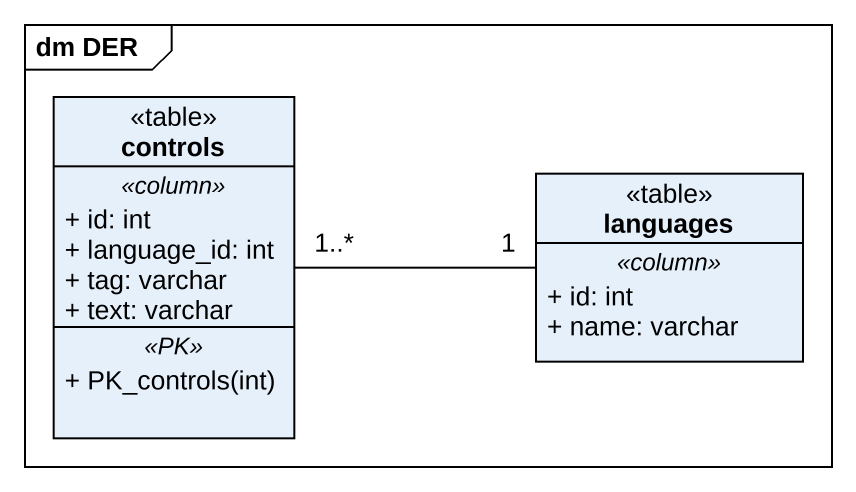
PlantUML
@startuml
mainframe dm DER
hide circle
hide empty members
skinparam classAttributeIconSize 0
class controls <<table>> {
  .. <<column>> ..
  + id: int
  + language_id: int
  + tag: varchar
  + text: varchar
  .. <<PK>> ..
  + PK_controls(int)
}
class languages <<table>> {
  .. <<column>> ..
  + id: int
  + name: varchar
}
controls "1..*" -right- "1" languages
@enduml
